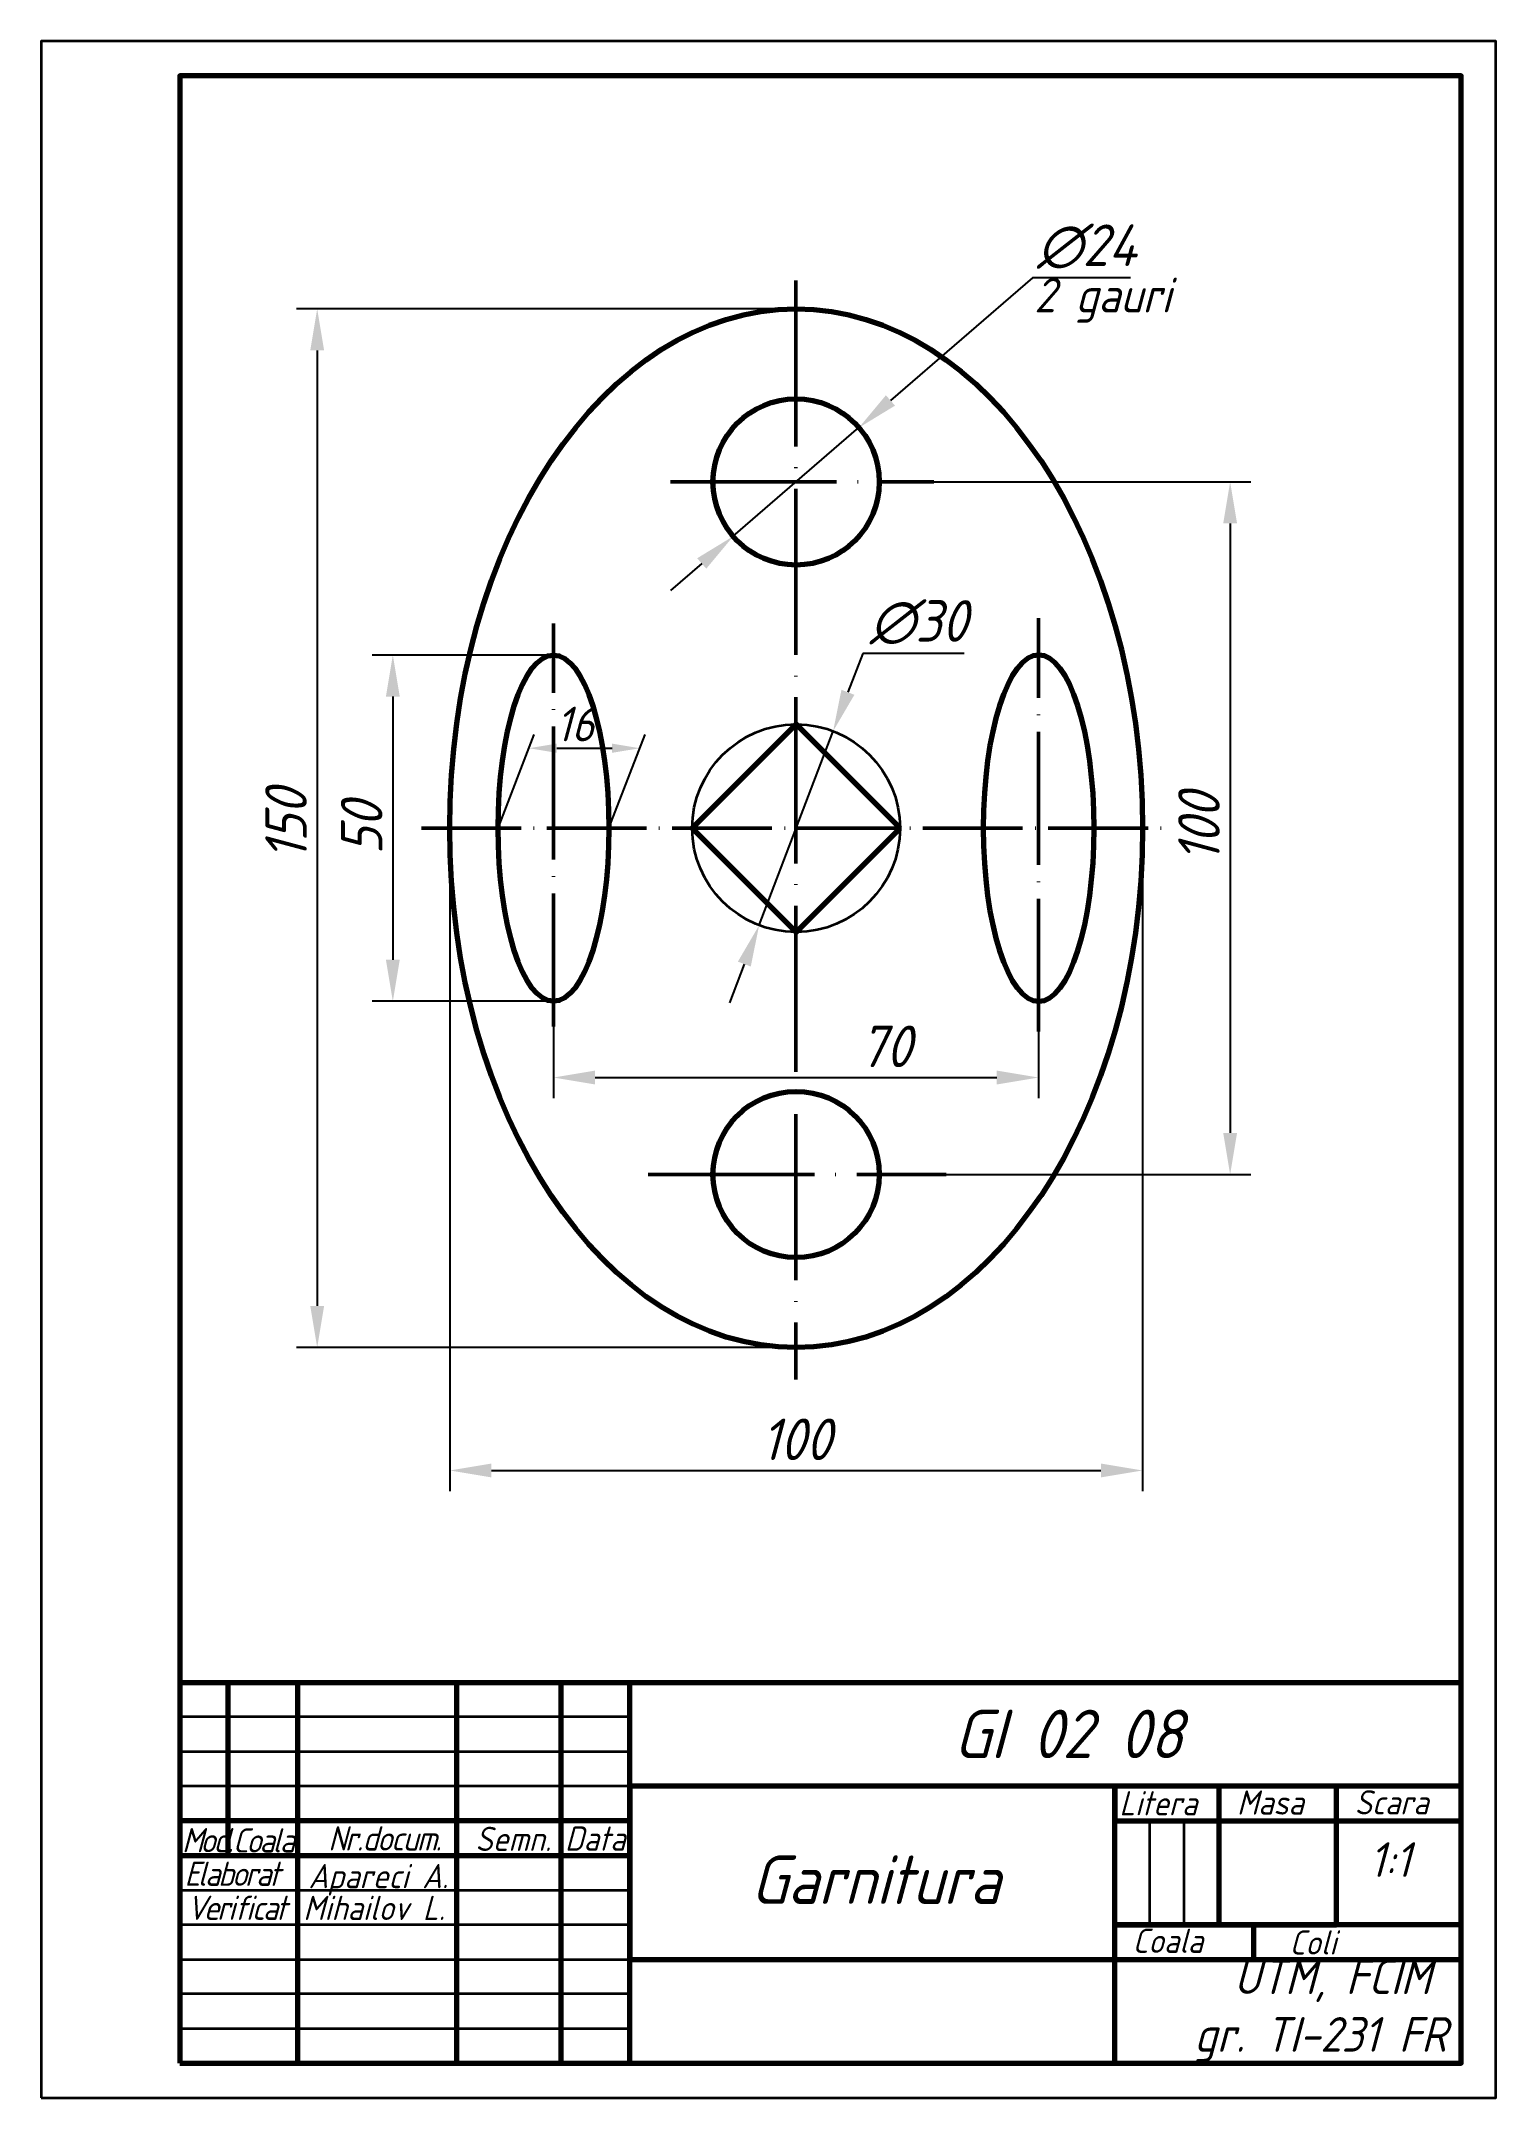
# Model space of a CAD drawing. Header units: millimetres. Extents: x 0 to 210, y 0 to 297.
import ezdxf

# ---------------------------------------------------------------- set-up
doc = ezdxf.new("R2010")
doc.units = ezdxf.units.MM
doc.linetypes.add('ACAD_ISO04W100', pattern=[30, 24, -3, 0, -3])
for name, color, linetype, lineweight in [('Axe', 134, 'ACAD_ISO04W100', 50), ('Contur', 162, 'Continuous', 70), ('Cote', 143, 'Continuous', 50), ('Subtire', 173, 'Continuous', 35), ('Text 3.5', 165, 'Continuous', 35), ('Text 5', 166, 'Continuous', 50), ('Text 7', 136, 'Continuous', 70)]:
    doc.layers.add(name, color=color, linetype=linetype, lineweight=lineweight)
doc.styles.add('ALEXANADRU', font='isocp.shx', dxfattribs={"oblique": 15})
doc.styles.get("Standard").update_dxf_attribs({"font": 'isocp.shx', "oblique": 15})
doc.dimstyles.new('Alexei Cebanu', dxfattribs={"dimtxt": 5, "dimasz": 4, "dimexe": 2, "dimexo": 0, "dimgap": 1, "dimtad": 1, "dimtoh": 1, "dimdec": 0, "dimtxsty": 'Standard', "dimcen": 0, "dimadec": 0, "dimazin": 0, "dimtfac": 1, "dimtdec": 0, "dimtmove": 0, "dimatfit": 1, "dimldrblk": 'DOT', "dimfxl": 1, "dimtolj": 1, "dimtzin": 0, "dimlwd": 25, "dimlwe": 25, "dimarcsym": 0})
doc.dimstyles.new('ISO-25', dxfattribs={"dimscale": 1.5, "dimtxt": 4, "dimasz": 4, "dimexe": 2, "dimexo": 0, "dimgap": 1, "dimtad": 1, "dimtoh": 1, "dimtxsty": 'Standard', "dimblk1": 'DOT', "dimcen": 0, "dimadec": 0, "dimazin": 0, "dimtfac": 1, "dimtmove": 0, "dimatfit": 3, "dimldrblk": 'DOT', "dimfxl": 1, "dimlwd": 25, "dimlwe": 25, "dimarcsym": 0})

# ---------------------------------------------------------------- blocks, each defined once
blk = doc.blocks.new('*D14')
at = {"layer": 'Cote', "color": 0, "lineweight": 25, "transparency": 16777216}
for p, q in [((143.1, 262.83), (122.6, 245.12)), ((157.28, 262.83), (143.1, 262.83)), ((99.91, 225.5), (118.06, 241.19)), ((95.37, 221.58), (90.83, 217.65))]:
    blk.add_line(p, q, dxfattribs=at)
at = {"layer": 'Cote', "color": 0, "transparency": 16777216}
for points in [[(121.95, 245.87), (123.26, 244.36), (118.06, 241.19)], [(94.71, 222.33), (96.02, 220.82), (99.91, 225.5)]]:
    blk.add_solid(points, dxfattribs=at)
at = {"layer": 'Defpoints', "color": 0, "transparency": 16777216}
for p in [(118.06, 241.19), (99.91, 225.5)]:
    blk.add_point(p, dxfattribs=at)
at = {"layer": 'Cote', "color": 0, "transparency": 16777216, "insert": (150.94, 267.33), "char_height": 6, "attachment_point": 5}
blk.add_mtext('∅24', dxfattribs=at)
blk = doc.blocks.new('_Dot')
at = {"color": 0, "linetype": 'ByBlock', "lineweight": -2}
blk.add_line((-0.5, 0), (-1, 0), dxfattribs=at)
at = {"color": 0, "linetype": 'ByBlock', "const_width": 0.5}
blk.add_lwpolyline([(-0.25, 0, 1), (0.25, 0, 1)], format="xyb", close=True, dxfattribs=at)
blk = doc.blocks.new('*D15')
at = {"layer": 'Cote', "color": 0, "lineweight": 25, "transparency": 16777216}
for p, q in [((108.99, 258.35), (36.85, 258.35)), ((39.85, 252.35), (39.85, 114.35)), ((108.99, 108.35), (36.85, 108.35))]:
    blk.add_line(p, q, dxfattribs=at)
at = {"layer": 'Cote', "color": 0, "transparency": 16777216}
for points in [[(38.85, 252.35), (40.85, 252.35), (39.85, 258.35)], [(38.85, 114.35), (40.85, 114.35), (39.85, 108.35)]]:
    blk.add_solid(points, dxfattribs=at)
at = {"layer": 'Defpoints', "color": 0, "transparency": 16777216}
for p in [(108.99, 258.35), (39.85, 108.35), (108.99, 108.35)]:
    blk.add_point(p, dxfattribs=at)
at = {"layer": 'Cote', "color": 0, "transparency": 16777216, "insert": (35.35, 183.85), "char_height": 6, "attachment_point": 5, "rotation": 90}
blk.add_mtext('150', dxfattribs=at)
blk = doc.blocks.new('*D16')
at = {"layer": 'Cote', "color": 0, "lineweight": 25, "transparency": 16777216}
for p, q in [((58.99, 183.35), (58.99, 87.6)), ((158.99, 183.35), (158.99, 87.6)), ((64.99, 90.6), (152.99, 90.6))]:
    blk.add_line(p, q, dxfattribs=at)
at = {"layer": 'Cote', "color": 0, "transparency": 16777216}
for points in [[(64.99, 91.6), (64.99, 89.6), (58.99, 90.6)], [(152.99, 91.6), (152.99, 89.6), (158.99, 90.6)]]:
    blk.add_solid(points, dxfattribs=at)
at = {"layer": 'Defpoints', "color": 0, "transparency": 16777216}
for p in [(58.99, 183.35), (158.99, 183.35), (158.99, 90.6)]:
    blk.add_point(p, dxfattribs=at)
at = {"layer": 'Cote', "color": 0, "transparency": 16777216, "insert": (108.99, 95.1), "char_height": 6, "attachment_point": 5}
blk.add_mtext('100', dxfattribs=at)
blk = doc.blocks.new('*D17')
at = {"layer": 'Cote', "color": 0, "lineweight": 25, "transparency": 16777216}
for p, q in [((118.6, 208.58), (116.46, 202.97)), ((133.23, 208.58), (118.6, 208.58)), ((103.65, 169.33), (114.33, 197.36)), ((101.51, 163.72), (99.37, 158.12))]:
    blk.add_line(p, q, dxfattribs=at)
at = {"layer": 'Cote', "color": 0, "transparency": 16777216}
for points in [[(115.53, 203.33), (117.4, 202.61), (114.33, 197.36)], [(100.58, 164.08), (102.44, 163.37), (103.65, 169.33)]]:
    blk.add_solid(points, dxfattribs=at)
at = {"layer": 'Defpoints', "color": 0, "transparency": 16777216}
for p in [(114.33, 197.36), (103.65, 169.33)]:
    blk.add_point(p, dxfattribs=at)
at = {"layer": 'Cote', "color": 0, "transparency": 16777216, "insert": (126.66, 213.08), "char_height": 6, "attachment_point": 5}
blk.add_mtext('∅30', dxfattribs=at)
blk = doc.blocks.new('*D18')
at = {"layer": 'Cote', "color": 0, "lineweight": 25, "transparency": 16777216}
for p, q in [((120.99, 233.35), (174.64, 233.35)), ((171.64, 227.35), (171.64, 139.35)), ((120.99, 133.35), (174.64, 133.35))]:
    blk.add_line(p, q, dxfattribs=at)
at = {"layer": 'Cote', "color": 0, "transparency": 16777216}
for points in [[(170.64, 227.35), (172.64, 227.35), (171.64, 233.35)], [(170.64, 139.35), (172.64, 139.35), (171.64, 133.35)]]:
    blk.add_solid(points, dxfattribs=at)
at = {"layer": 'Defpoints', "color": 0, "transparency": 16777216}
for p in [(120.99, 233.35), (120.99, 133.35), (171.64, 133.35)]:
    blk.add_point(p, dxfattribs=at)
at = {"layer": 'Cote', "color": 0, "transparency": 16777216, "insert": (167.14, 183.41), "char_height": 6, "attachment_point": 5, "rotation": 90}
blk.add_mtext('100', dxfattribs=at)
blk = doc.blocks.new('*D19')
at = {"layer": 'Cote', "color": 0, "lineweight": 25, "transparency": 16777216}
for p, q in [((73.96, 208.35), (47.77, 208.35)), ((50.77, 202.35), (50.77, 164.35)), ((73.96, 158.35), (47.77, 158.35))]:
    blk.add_line(p, q, dxfattribs=at)
at = {"layer": 'Cote', "color": 0, "transparency": 16777216}
for points in [[(49.77, 202.35), (51.77, 202.35), (50.77, 208.35)], [(49.77, 164.35), (51.77, 164.35), (50.77, 158.35)]]:
    blk.add_solid(points, dxfattribs=at)
at = {"layer": 'Defpoints', "color": 0, "transparency": 16777216}
for p in [(73.96, 208.35), (50.77, 158.35), (73.96, 158.35)]:
    blk.add_point(p, dxfattribs=at)
at = {"layer": 'Cote', "color": 0, "transparency": 16777216, "insert": (46.27, 183.35), "char_height": 6, "attachment_point": 5, "rotation": 90}
blk.add_mtext('50', dxfattribs=at)
blk = doc.blocks.new('*D20')
at = {"layer": 'Cote', "color": 0, "lineweight": 25, "transparency": 16777216}
for p, q in [((73.96, 158.35), (73.96, 144.34)), ((143.96, 158.35), (143.96, 144.34)), ((79.96, 147.34), (137.96, 147.34))]:
    blk.add_line(p, q, dxfattribs=at)
at = {"layer": 'Cote', "color": 0, "transparency": 16777216}
for points in [[(79.96, 148.34), (79.96, 146.34), (73.96, 147.34)], [(137.96, 148.34), (137.96, 146.34), (143.96, 147.34)]]:
    blk.add_solid(points, dxfattribs=at)
at = {"layer": 'Defpoints', "color": 0, "transparency": 16777216}
for p in [(73.96, 158.35), (143.96, 158.35), (143.96, 147.34)]:
    blk.add_point(p, dxfattribs=at)
at = {"layer": 'Cote', "color": 0, "transparency": 16777216, "insert": (121.87, 151.84), "char_height": 6, "attachment_point": 5}
blk.add_mtext('70', dxfattribs=at)
blk = doc.blocks.new('*D22')
at = {"layer": 'Cote', "color": 0, "lineweight": 25, "transparency": 16777216}
for p, q in [((65.96, 183.35), (71.19, 196.89)), ((81.96, 183.35), (87.19, 196.89)), ((74.42, 194.89), (82.42, 194.89))]:
    blk.add_line(p, q, dxfattribs=at)
at = {"layer": 'Cote', "color": 0, "transparency": 16777216}
for points in [[(74.42, 195.56), (74.42, 194.23), (70.42, 194.89)], [(82.42, 195.56), (82.42, 194.23), (86.42, 194.89)]]:
    blk.add_solid(points, dxfattribs=at)
at = {"layer": 'Defpoints', "color": 0, "transparency": 16777216}
for p in [(86.42, 194.89), (65.96, 183.35), (81.96, 183.35)]:
    blk.add_point(p, dxfattribs=at)
at = {"layer": 'Cote', "color": 0, "transparency": 16777216, "insert": (77.04, 198.39), "char_height": 5, "attachment_point": 5, "style": 'ALEXANADRU'}
blk.add_mtext('\\A1;16', dxfattribs=at)

msp = doc.modelspace()

# ---------------------------------------------------------------- linework, layer by layer
at = {"layer": 'Axe'}
for p, q in [((108.941, 262.457), (108.941, 103.736)), ((90.839, 233.347), (128.865, 233.347)), ((87.641, 133.347), (130.642, 133.347))]:
    msp.add_line(p, q, dxfattribs=at)
at = {"layer": 'Axe', "ltscale": 0.8}
for p, q in [((73.964, 154.716), (73.964, 212.906)), ((143.964, 153.965), (143.964, 213.663))]:
    msp.add_line(p, q, dxfattribs=at)
at = {"layer": 'Axe', "ltscale": 0.6}
msp.add_line((54.886, 183.347), (162.996, 183.347), dxfattribs=at)
at = {"layer": 'Contur'}
for p, q in [((20, 60), (205, 60)), ((20, 60), (20, 5)), ((27, 35), (27, 60)), ((27, 60), (37, 60)), ((37, 60), (37, 5)), ((60, 5), (60, 60)), ((60, 60), (75, 60)), ((75, 60), (75, 5)), ((85, 5), (85, 60)), ((85, 5), (85, 60)), ((205, 45), (85, 45)), ((85, 45), (85, 20)), ((155, 5), (155, 45)), ((155, 45), (155, 40)), ((170, 45), (170, 25)), ((187, 25), (187, 45)), ((85, 40), (20, 40)), ((85, 35), (85, 40)), ((155, 40), (205, 40)), ((20, 35), (85, 35)), ((205, 25), (155, 25)), ((155, 25), (175, 25)), ((170, 25), (187, 25)), ((175, 25), (175, 20)), ((205, 20), (205, 25)), ((85, 20), (205, 20)), ((205, 5), (205, 20)), ((37, 5), (60, 5)), ((75, 5), (85, 5))]:
    msp.add_line(p, q, dxfattribs=at)
for points in [[(20, 5), (205, 5), (205, 292), (20, 292)], [(123.986, 183.347), (108.986, 198.347), (93.986, 183.347), (108.986, 168.347)]]:
    msp.add_lwpolyline(points, close=True, dxfattribs=at)
for centre in [(108.986, 233.347), (108.986, 133.347)]:
    msp.add_circle(centre, 12, dxfattribs=at)
for centre, major_axis, ratio in [((108.986, 183.347), (0, -75), 0.6666667), ((73.964, 183.347), (0, -25), 0.32)]:
    msp.add_ellipse(centre, major_axis=major_axis, ratio=ratio, dxfattribs=at)
at = {"layer": 'Contur', "extrusion": (0, 0, -1)}
msp.add_ellipse((144.008, 183.347), major_axis=(0, -25), ratio=0.32, dxfattribs=at)
at = {"layer": 'Subtire'}
for p, q in [((85, 55), (20, 55)), ((85, 50), (85, 55)), ((20, 45), (20, 50)), ((20, 50), (85, 50)), ((85, 45), (20, 45)), ((160, 40), (160, 25)), ((165, 25), (165, 40)), ((20, 25), (20, 30)), ((20, 30), (85, 30)), ((85, 25), (20, 25)), ((85, 20), (85, 25)), ((160, 25), (165, 25)), ((20, 15), (20, 20)), ((20, 20), (85, 20)), ((85, 15), (20, 15)), ((85, 10), (85, 15)), ((20, 10), (85, 10))]:
    msp.add_line(p, q, dxfattribs=at)
msp.add_lwpolyline([(0, 0), (210, 0), (210, 297), (0, 297)], close=True, dxfattribs=at)
msp.add_circle((108.986, 183.347), 15, dxfattribs=at)

# ---------------------------------------------------------------- texts
at = {"layer": 'Cote', "insert": (143.357, 262.833), "char_height": 5, "attachment_point": 1}
msp.add_mtext_dynamic_manual_height_columns('2 gauri', width=23.75597, gutter_width=12.5, heights=[0], dxfattribs=at)
at = {"layer": 'Text 3.5', "char_height": 3.5, "attachment_point": 1}
for s, width, insert in [('Litera', 13.64797, (155.648, 44.299)), (' Masa', 15.64428, (170.622, 44.402)), (' Scara', 16.7302, (187.62, 44.427)), ('{\\T0.75;Mod.}', 5.75721, (20.336, 38.964)), ('{\\T0.75;Coala}', 8.60354, (27.666, 38.931)), ('{\\T0.9;  Nr.docum.}', 47.16986, (37.83, 39.214)), (' Semn.', 24.30075, (60.699, 39.153)), ('Data', 8.77904, (75.601, 39.192)), ('{\\T0.75;Elaborat}', 15.49152, (20.692, 34.112)), ('Apareci A.', 46.40501, (38.595, 33.772)), ('{\\T0.8;Verificat}', 14.82053, (21.055, 29.198)), ('Mihailov L.', 21.47243, (37.834, 29.181)), (' Coala', 18.75778, (155.545, 24.435)), ('  Coli', 26.7777, (176.205, 24.192))]:
    msp.add_mtext_dynamic_manual_height_columns(s, width=width, gutter_width=12.5, heights=[0], dxfattribs=dict(at, insert=insert))
at = {"layer": 'Text 5', "char_height": 5, "attachment_point": 1}
for s, width, insert in [(' 1:1', 14.4166, (188.878, 36.901)), ('      UTM, FCIM\\P    gr. TI-231 FR', 50, (155, 20))]:
    msp.add_mtext_dynamic_manual_height_columns(s, width=width, gutter_width=12.5, heights=[0], dxfattribs=dict(at, insert=insert))
at = {"layer": 'Text 7', "attachment_point": 1}
for s, width, insert, char_height in [('         GI 02 08', 109.77894, (95.718, 56.055), 7), (' {\\H2.8x;    Garnitura}', 60.88665, (85, 35), 2.5)]:
    msp.add_mtext_dynamic_manual_height_columns(s, width=width, gutter_width=12.5, heights=[0], dxfattribs=dict(at, insert=insert, char_height=char_height))

# ---------------------------------------------------------------- dimensions: what is measured, and where the dimension line sits
at = {"layer": 'Cote'}
dim = msp.add_diameter_dim_2p(p1=(99.908, 225.499), p2=(118.064, 241.194), dimstyle='ISO-25', dxfattribs=at)
dim.commit()
dim.dimension.update_dxf_attribs({"geometry": '*D14', "text_midpoint": (150.937, 262.833), "dimtype": 163})
for base, p1, p2, picture, middle in [((39.853, 108.347), (108.986, 258.347), (108.986, 108.347), '*D15', (39.853, 183.849)), ((171.635, 133.347), (120.986, 233.347), (120.986, 133.347), '*D18', (171.635, 183.413))]:
    dim = msp.add_linear_dim(base=base, p1=p1, p2=p2, angle=90, dimstyle='ISO-25', dxfattribs=at)
    dim.commit()
    dim.dimension.update_dxf_attribs({"geometry": picture, "text_midpoint": middle, "dimtype": 160})
dim = msp.add_diameter_dim_2p(p1=(103.646, 169.329), p2=(114.326, 197.364), dimstyle='ISO-25', dxfattribs=at)
dim.commit()
dim.dimension.update_dxf_attribs({"geometry": '*D17', "text_midpoint": (126.663, 213.078)})
dim = msp.add_linear_dim(base=(50.769, 158.347), p1=(73.964, 208.347), p2=(73.964, 158.347), angle=90, dimstyle='ISO-25', dxfattribs=at)
dim.commit()
dim.dimension.update_dxf_attribs({"geometry": '*D19', "text_midpoint": (46.269, 183.347)})
dim = msp.add_linear_dim(base=(86.417, 194.894), p1=(65.964, 183.347), p2=(81.964, 183.347), dimstyle='Alexei Cebanu', override={"dimtxsty": 'ALEXANADRU'}, dxfattribs=at)
dim.commit()
dim.dimension.update_dxf_attribs({"geometry": '*D22', "text_midpoint": (77.044, 194.894), "dimtype": 160})
dim = msp.add_linear_dim(base=(158.986, 90.601), p1=(58.986, 183.347), p2=(158.986, 183.347), dimstyle='ISO-25', dxfattribs=at)
dim.commit()
dim.dimension.update_dxf_attribs({"geometry": '*D16', "text_midpoint": (108.986, 95.101)})
dim = msp.add_linear_dim(base=(143.964, 147.343), p1=(73.964, 158.347), p2=(143.964, 158.347), dimstyle='ISO-25', dxfattribs=at)
dim.commit()
dim.dimension.update_dxf_attribs({"geometry": '*D20', "text_midpoint": (121.869, 147.343), "dimtype": 160})

doc.saveas('drawing.dxf')
